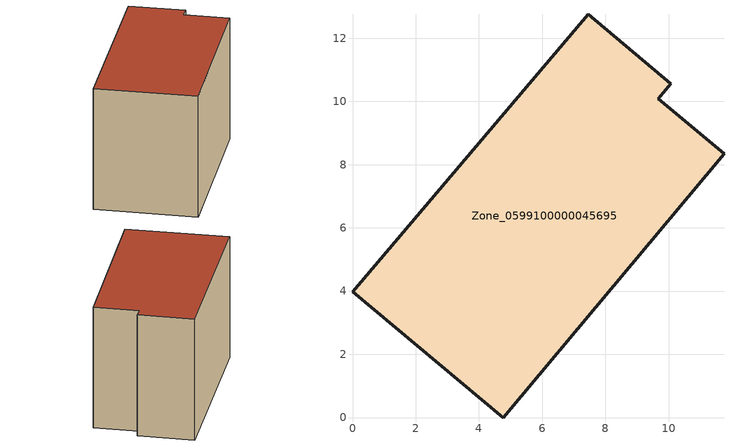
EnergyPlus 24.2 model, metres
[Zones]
Zone_0599100000045695
 floor ground (C_G): 0,3.98 7.46,12.75 10.07,10.56 9.67,10.08 11.75,8.34 4.76,0 z0
 wall outside (C_F): 4.76,0 11.75,8.34 9.67,10.08 10.07,10.56 7.46,12.75 0,3.98 4.76,0 z0:7.78
 roof outside (C_R): 7.46,12.75 0,3.98 4.76,0 11.75,8.34 9.67,10.08 10.07,10.56 z7.78
[BUILDING]
Pand.0599100000045695: North Axis=0; Terrain=City; Loads Convergence Tolerance Value=0.04; Temperature Convergence Tolerance Value=0.4; Solar Distribution=FullExterior; Maximum Number of Warmup Days=25; Minimum Number of Warmup Days=1
[Site:Location]
Rotterdam.The.Hague.AP_ZH_NLD Design_Conditions: Latitude=51.96; Longitude=4.45; Time Zone=1; Elevation=-4.5
[SITE:GROUNDTEMPERATURE:BUILDINGSURFACE]
18, 18, 18, 18, 18, 18, 18, 18, 18, 18, 18, 18
[MATERIAL] Thermal Absorptance=0.9; Solar Absorptance=0.7; Visible Absorptance=0.7
Name | Roughness | Thickness | Conductivity | Density | Specific Heat
G.TI.1946-1964 | MediumSmooth | 0.15 | 1 | 540 | 1210
F.TI.1946-1964 | Rough | 0.3 | 0.857143 | 1920 | 840
R.TI.1946-1964 | MediumRough | 0.2 | 0.277778 | 1500 | 1000
[CONSTRUCTION]
C_G: G.TI.1946-1964
C_F: F.TI.1946-1964
C_R: R.TI.1946-1964
[ZONE]
Zone_0599100000045695: Type=1; Multiplier=1; Ceiling Height=Autocalculate; Volume=Autocalculate; Floor Area=autocalculate; Part of Total Floor Area=Yes
[ZONEINFILTRATION:DESIGNFLOWRATE]
Infil_Zone_0599100000045695: Zone or ZoneList or Space or SpaceList=Zone_0599100000045695; Schedule=AlwaysOn; Design Flow Rate Calculation Method=Flow/Area; Flow Rate per Floor Area=0.003; Constant Term Coefficient=1; Temperature Term Coefficient=0; Velocity Term Coefficient=0; Velocity Squared Term Coefficient=0
[HVACTEMPLATE:ZONE:IDEALLOADSAIRSYSTEM]
Zone_0599100000045695: Maximum Heating Supply Air Temperature=50; Minimum Cooling Supply Air Temperature=13; Maximum Heating Supply Air Humidity Ratio=0.0156; Minimum Cooling Supply Air Humidity Ratio=0.0077; Heating Limit=NoLimit; Cooling Limit=NoLimit; Dehumidification Control Type=ConstantSensibleHeatRatio; Cooling Sensible Heat Ratio=0.7; Dehumidification Setpoint=60; Humidification Control Type=None; Humidification Setpoint=30; Outdoor Air Method=None; Outdoor Air Flow Rate per Person=0.00944; Outdoor Air Flow Rate per Zone Floor Area=0; Outdoor Air Flow Rate per Zone=0; Demand Controlled Ventilation Type=None; Outdoor Air Economizer Type=NoEconomizer; Heat Recovery Type=None; Sensible Heat Recovery Effectiveness=0.7; Latent Heat Recovery Effectiveness=0.65
[ZONECONTROL:THERMOSTAT]
ThermostatControl_Zone_0599100000045695: Zone or ZoneList=Zone_0599100000045695; Control Type Schedule=DualSetpointControlType; Control 1=Thermostat_Zone_0599100000045695; Temperature Difference Between Cutout And Setpoint=0
[THERMOSTATSETPOINT:DUALSETPOINT]
Thermostat_Zone_0599100000045695: Heating Setpoint Temperature Schedule=HeatingSetpoint_Zone_0599100000045695; Cooling Setpoint Temperature Schedule=CoolingSetpoint_Zone_0599100000045695
[SCHEDULE:COMPACT]
HeatingSetpoint_Zone_0599100000045695: Through: 12/31, For: AllDays, Until: 24:00, 21
CoolingSetpoint_Zone_0599100000045695: Through: 12/31, For: AllDays, Until: 24:00, 24
DualSetpointControlType: Through: 12/31, For: AllDays, Until: 24:00, 4
AlwaysOn: Through: 12/31, For: AllDays, Until: 24:00, 1
